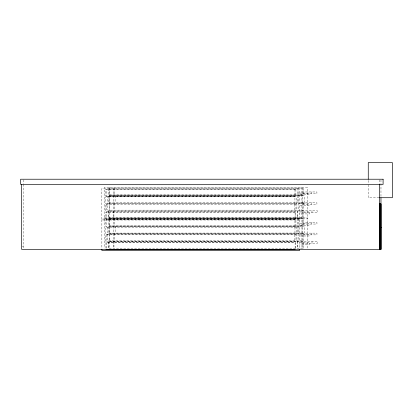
<?xml version="1.0" encoding="UTF-8"?>
<svg xmlns="http://www.w3.org/2000/svg" width="413" height="413" viewBox="0 0 413 413"><rect width="100%" height="100%" fill="white"/><g stroke="black" fill="none" stroke-linecap="round" stroke-linejoin="round"><path stroke-width="0.31" stroke-dasharray="2.06 1.55" d="M301.924 191.962L316.91 191.962L316.91 193.604L301.924 193.604M299.595 193.072L309.048 193.072L309.048 194.719L299.595 194.719M379.036 197.708L368.262 197.708L368.262 184.286M301.924 202.68L316.91 202.68L316.91 204.43L301.924 204.43M299.595 203.79L309.048 203.79L309.048 205.54L299.595 205.54M301.924 210.852L317.504 210.852L317.504 212.814L301.924 212.814M299.595 211.962L309.642 211.962L309.642 213.924L299.595 213.924M299.626 219.014L101.861 219.014L101.861 248.512M299.595 219.995L101.825 219.995L101.825 188.576L299.595 188.576L299.626 248.512M301.955 222.406L316.947 222.406L316.947 224.047L301.955 224.047M299.626 223.516L309.084 223.516L309.084 225.157L299.626 225.157M269.379 227.558L269.679 227.558M301.955 233.118L316.947 233.118L316.947 234.873L301.955 234.873M299.626 234.228L309.084 234.228L309.084 235.983L299.626 235.983M299.626 242.405L309.673 242.405L309.673 244.367L299.626 244.367M301.955 243.257L317.535 243.257L317.535 241.295L108.314 241.362L108.314 248.306L302.961 248.306L302.961 241.362M22.219 246.158L23.396 246.158M380.972 179.867L380.972 196.629M379.506 179.867L379.506 183.723M368.262 180.455L368.262 183.651M311.97 210.852L311.97 212.814M312.001 241.295L312.001 243.257M311.376 191.962L311.376 193.604M311.376 202.68L311.376 204.43M311.412 222.406L311.412 224.047M311.412 233.118L311.412 234.873M307.494 248.048L307.494 217.904L104.19 217.904L104.19 248.048M303.039 217.919L303.039 210.976L108.283 210.924L108.283 217.863L302.93 217.863L302.93 210.924M303.075 248.358L303.075 241.419L108.428 241.419L108.428 248.358M302.837 233.097L302.837 226.159L108.191 226.159L108.191 233.097L304.262 233.046L304.262 226.107L109.615 226.107L109.615 233.046M302.791 188.034L302.791 194.972L108.144 194.972L108.144 188.034L303.751 188.075L303.751 195.013L109.104 195.013L109.104 188.075M302.801 202.654L302.801 195.716L108.154 195.716L108.154 202.654L304.226 202.607L304.226 195.664L109.579 195.664L109.579 202.607M302.827 225.415L302.827 218.472L108.18 218.472L108.18 225.415L303.787 225.457L303.787 218.518L109.14 218.518L109.14 225.457M302.44 203.196L302.44 210.134M302.471 240.578L302.471 233.639L107.824 233.639L107.824 240.578L303.844 240.572L303.844 233.634L109.197 233.634L109.197 240.572M301.924 187.466L301.955 248.048M298.728 226.107L298.728 233.046M298.692 195.664L298.692 202.607M298.274 203.191L298.274 210.134M298.31 233.634L298.31 240.572M298.217 188.075L298.217 195.013M298.253 218.518L298.253 225.457M297.505 210.976L297.505 217.919M297.541 241.419L297.541 248.358M297.427 241.362L297.427 248.306M297.396 210.924L297.396 217.863M297.257 188.034L297.257 194.972M297.267 195.716L297.267 202.654M297.293 218.472L297.293 225.415M297.303 226.159L297.303 233.097M296.901 203.196L296.901 210.134M296.937 233.639L296.937 240.578M295.212 248.208L295.212 242.529L106.1 242.529L106.1 248.208M295.176 219.029L295.176 212.091L106.064 212.091L106.064 219.029M295.099 248.151L295.099 242.472L105.986 242.472L105.986 248.151M294.939 203.764L294.939 196.825L105.826 196.825L105.826 203.764L296.364 203.717L296.364 196.774L107.251 196.774L107.251 203.717M294.959 226.525L294.959 219.582L105.847 219.582L105.847 226.525L295.92 226.567L295.92 219.628L106.807 219.628L106.807 226.567M294.97 227.269L294.97 234.207M294.608 234.749L294.608 241.688M294.572 204.306L294.572 211.244M115.113 195.664L115.113 202.607M115.15 226.107L115.15 233.046M114.7 203.191L114.7 210.134M114.675 218.518L114.675 225.457M114.731 233.634L114.731 240.572M114.638 188.075L114.638 195.013M113.926 210.976L113.926 217.919M113.962 241.419L113.962 248.358M113.818 210.924L113.818 217.863M113.849 241.362L113.849 248.306M113.725 226.159L113.725 233.097M113.678 188.034L113.678 194.972M113.689 195.716L113.689 202.654M113.714 218.472L113.714 225.415M113.327 203.196L113.327 210.134M113.358 233.639L113.358 240.578M109.693 187.466L109.724 248.048M109.161 203.191L109.161 210.134M108.392 210.976L108.392 217.919M107.282 227.217L107.282 234.156M106.833 204.301L106.833 211.244M106.869 234.744L106.869 241.682M23.396 179.867L23.396 183.723M23.396 184.368L23.396 248.043M307.458 187.466L104.153 187.466L104.153 218.885L307.458 218.885L307.458 187.466M294.928 189.144L105.816 189.144L105.816 196.082L294.928 196.082L294.928 189.144M295.889 189.185L106.776 189.185L106.776 196.123L295.889 196.123L295.889 189.185M303.813 203.191L107.788 203.196L107.788 210.134L303.813 210.134L303.813 203.191M295.945 204.301L105.46 204.306L105.46 211.244L295.945 211.244L295.945 204.301M295.068 212.034L105.955 212.034L105.955 218.973L295.068 218.973L295.068 212.034M296.395 227.217L105.857 227.269L105.857 234.207L296.395 234.156L296.395 227.217M295.982 234.744L105.496 234.749L105.496 241.688L295.982 241.682L295.982 234.744"/><path stroke-width="0.62" d="M379.759 230.815L380.115 203.996M379.753 239.112L380.223 203.996M379.759 246.773L380.332 203.996M379.671 197.708L392.35 197.708L392.35 162.562L368.262 162.562L368.262 179.175M379.506 203.996L381.132 203.996L381.132 249.328L21.626 249.328L21.626 184.368M380.435 204.43L380.332 249.328M380.972 227.558L381.271 227.558M379.614 249.328L379.506 184.368M105.986 249.416L295.099 249.416M380.972 197.873L380.972 249.328M380.595 203.996L380.595 249.328M380.435 203.996L380.435 249.328M380.032 203.996L380.032 249.328M379.877 203.996L379.877 249.328M379.717 203.996L379.717 249.328M299.626 249.158L299.626 250.438L101.861 250.438L101.861 249.158M383.088 179.221L20.65 179.221L20.65 184.415L383.088 184.415L383.088 179.221"/></g></svg>
